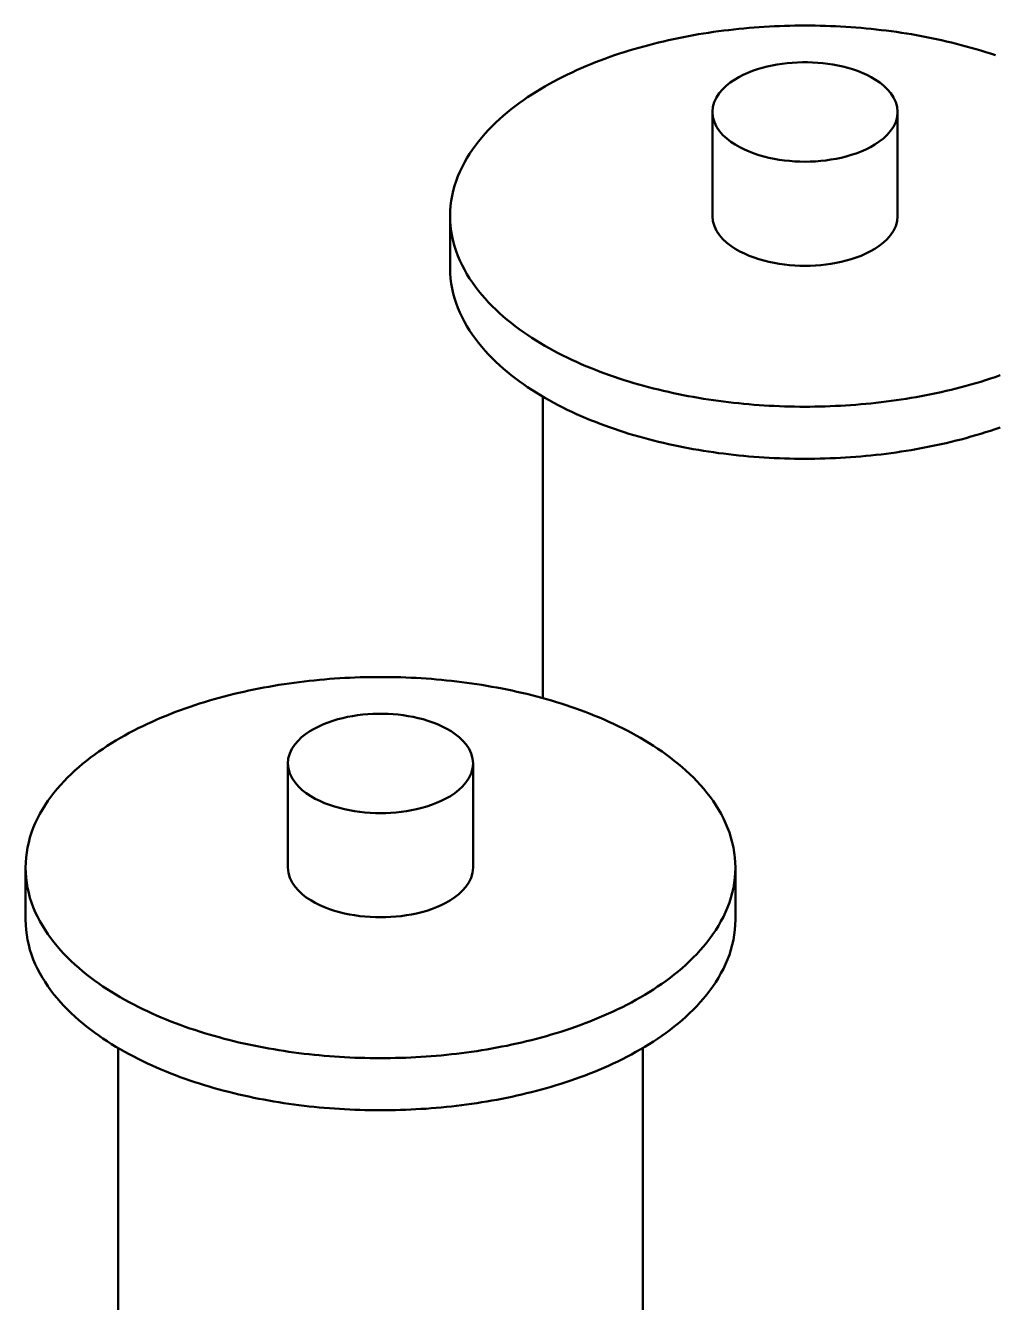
# Model space of a CAD drawing. Header units: millimetres. Extents: x 0 to 841, y 0 to 594.
# Drawn here: x 194.88 to 217.8, y 374.34 to 404.51 of the extents above; entities that cross this region are included whole.
import ezdxf

# ---------------------------------------------------------------- set-up
doc = ezdxf.new("R2010")
doc.units = ezdxf.units.MM
doc.layers.add('FINA', color=7, linetype='CONTINUOUS', lineweight=25)
doc.layers.add('VIS', color=7, linetype='CONTINUOUS', lineweight=50)

msp = doc.modelspace()

# ---------------------------------------------------------------- linework, layer by layer
at = {"layer": 'FINA'}
for points in [[(217.8, 403.807), (217.686, 403.846), (217.571, 403.883), (217.456, 403.919), (217.341, 403.953), (217.225, 403.987), (217.109, 404.019), (216.993, 404.05), (216.877, 404.08), (216.76, 404.109), (216.643, 404.137), (216.525, 404.164), (216.408, 404.19), (216.29, 404.215), (216.172, 404.238), (216.054, 404.261), (215.935, 404.282), (215.817, 404.303), (215.698, 404.323), (215.579, 404.341), (215.46, 404.359), (215.34, 404.375), (215.221, 404.391), (215.102, 404.405), (214.982, 404.419), (214.862, 404.432), (214.742, 404.443), (214.623, 404.454), (214.503, 404.464), (214.382, 404.473), (214.262, 404.481), (214.142, 404.488), (214.022, 404.494), (213.902, 404.499), (213.781, 404.503), (213.661, 404.506), (213.541, 404.509), (213.42, 404.51), (213.3, 404.511), (213.179, 404.51), (213.059, 404.509), (212.939, 404.506), (212.818, 404.503), (212.698, 404.499), (212.578, 404.494), (212.458, 404.488), (212.337, 404.481), (212.217, 404.473), (212.097, 404.464), (211.977, 404.454), (211.857, 404.443), (211.737, 404.432), (211.618, 404.419), (211.498, 404.405), (211.379, 404.391), (211.259, 404.375), (211.14, 404.359), (211.021, 404.341), (210.902, 404.323), (210.783, 404.303), (210.665, 404.282), (210.546, 404.261), (210.428, 404.238), (210.31, 404.215), (210.192, 404.19), (210.074, 404.164), (209.957, 404.137), (209.84, 404.109), (209.723, 404.08), (209.607, 404.05), (209.49, 404.019), (209.374, 403.987), (209.259, 403.953), (209.143, 403.919), (209.028, 403.883), (208.914, 403.846), (208.8, 403.807), (208.686, 403.768), (208.573, 403.727), (208.46, 403.685), (208.348, 403.642), (208.236, 403.597), (208.125, 403.551), (208.014, 403.503), (207.904, 403.455), (207.795, 403.404), (207.686, 403.353), (207.578, 403.3), (207.471, 403.245), (207.364, 403.189), (207.259, 403.131), (207.154, 403.071), (207.05, 403.01), (206.947, 402.947), (206.846, 402.883), (206.745, 402.817), (206.646, 402.748), (206.548, 402.678), (206.451, 402.607), (206.356, 402.533), (206.263, 402.457), (206.171, 402.379), (206.081, 402.299), (205.993, 402.217), (205.907, 402.133), (205.823, 402.047), (205.741, 401.958), (205.662, 401.867), (205.586, 401.774), (205.513, 401.679), (205.442, 401.581), (205.375, 401.481), (205.312, 401.379), (205.252, 401.274), (205.197, 401.167), (205.145, 401.058), (205.099, 400.948), (205.057, 400.835), (205.02, 400.72), (204.988, 400.604), (204.961, 400.487), (204.941, 400.368), (204.926, 400.249), (204.917, 400.129), (204.914, 400.008)], [(215.487, 402.469), (215.476, 402.588), (215.443, 402.704), (215.392, 402.812), (215.326, 402.912), (215.248, 403.003), (215.161, 403.086), (215.067, 403.161), (214.968, 403.229), (214.865, 403.29), (214.758, 403.345), (214.649, 403.394), (214.537, 403.438), (214.423, 403.477), (214.308, 403.511), (214.192, 403.541), (214.075, 403.567), (213.957, 403.589), (213.838, 403.607), (213.719, 403.622), (213.6, 403.632), (213.48, 403.64), (213.36, 403.643), (213.24, 403.643), (213.12, 403.64), (213, 403.632), (212.88, 403.622), (212.761, 403.607), (212.643, 403.589), (212.525, 403.567), (212.407, 403.541), (212.291, 403.511), (212.176, 403.477), (212.063, 403.438), (211.951, 403.394), (211.842, 403.345), (211.735, 403.29), (211.631, 403.229), (211.532, 403.161), (211.439, 403.086), (211.352, 403.003), (211.274, 402.912), (211.208, 402.812), (211.156, 402.704), (211.124, 402.588), (211.112, 402.469)], [(211.112, 402.469), (211.124, 402.347), (211.158, 402.229), (211.212, 402.119), (211.281, 402.017), (211.362, 401.924), (211.452, 401.841), (211.548, 401.765), (211.651, 401.697), (211.757, 401.636), (211.867, 401.581), (211.98, 401.532), (212.095, 401.489), (212.211, 401.45), (212.33, 401.416), (212.449, 401.387), (212.569, 401.362), (212.69, 401.341), (212.812, 401.324), (212.934, 401.311), (213.057, 401.302), (213.179, 401.296), (213.302, 401.294), (213.425, 401.296), (213.548, 401.302), (213.67, 401.311), (213.793, 401.325), (213.914, 401.342), (214.035, 401.363), (214.156, 401.388), (214.275, 401.418), (214.393, 401.452), (214.51, 401.49), (214.624, 401.534), (214.737, 401.583), (214.847, 401.638)], [(211.112, 402.469), (211.112, 400.008)], [(214.847, 401.638), (214.953, 401.7), (215.054, 401.767), (215.151, 401.843), (215.24, 401.926), (215.32, 402.019), (215.389, 402.12), (215.442, 402.23), (215.476, 402.347), (215.487, 402.469)], [(215.487, 402.469), (215.487, 400.008)], [(204.914, 400.008), (204.917, 399.888), (204.926, 399.768), (204.941, 399.649), (204.961, 399.53), (204.988, 399.413), (205.019, 399.296), (205.056, 399.182), (205.098, 399.069), (205.145, 398.958), (205.196, 398.85), (205.252, 398.743), (205.312, 398.638), (205.375, 398.536), (205.442, 398.436), (205.512, 398.338), (205.586, 398.243), (205.662, 398.15), (205.741, 398.059), (205.822, 397.97), (205.906, 397.884), (205.992, 397.8), (206.08, 397.718), (206.17, 397.638), (206.262, 397.56), (206.355, 397.484), (206.45, 397.411), (206.547, 397.339), (206.645, 397.269), (206.744, 397.201), (206.845, 397.134), (206.946, 397.07), (207.049, 397.007), (207.152, 396.946), (207.257, 396.887), (207.363, 396.829), (207.469, 396.772), (207.576, 396.718), (207.684, 396.665), (207.793, 396.613), (207.902, 396.563), (208.012, 396.514), (208.123, 396.466), (208.234, 396.42), (208.346, 396.376), (208.458, 396.332), (208.571, 396.29), (208.684, 396.249), (208.797, 396.21), (208.912, 396.172), (209.026, 396.134), (209.141, 396.099), (209.256, 396.064), (209.372, 396.03), (209.488, 395.998), (209.604, 395.967), (209.72, 395.937), (209.837, 395.908), (209.954, 395.88), (210.072, 395.853), (210.189, 395.827), (210.307, 395.802), (210.425, 395.779), (210.543, 395.756), (210.661, 395.735), (210.78, 395.714), (210.899, 395.694), (211.018, 395.676), (211.137, 395.658), (211.256, 395.642), (211.375, 395.626), (211.495, 395.611), (211.614, 395.598), (211.734, 395.585), (211.854, 395.573), (211.973, 395.563), (212.093, 395.553), (212.213, 395.544), (212.333, 395.536), (212.454, 395.529), (212.574, 395.523), (212.694, 395.518), (212.814, 395.513), (212.935, 395.51), (213.055, 395.508), (213.175, 395.506), (213.296, 395.506), (213.416, 395.506), (213.536, 395.508), (213.657, 395.51), (213.777, 395.513), (213.897, 395.517), (214.017, 395.522), (214.138, 395.528), (214.258, 395.535), (214.378, 395.543), (214.498, 395.552), (214.618, 395.562), (214.738, 395.573), (214.857, 395.584), (214.977, 395.597), (215.097, 395.61), (215.216, 395.625), (215.335, 395.641), (215.455, 395.657), (215.574, 395.675), (215.693, 395.693), (215.811, 395.713), (215.93, 395.733), (216.048, 395.755), (216.166, 395.777), (216.284, 395.801), (216.402, 395.825), (216.52, 395.851), (216.637, 395.878), (216.754, 395.906), (216.871, 395.935), (216.988, 395.965), (217.104, 395.996), (217.22, 396.028), (217.335, 396.061), (217.451, 396.096), (217.565, 396.132), (217.68, 396.169), (217.794, 396.207), (217.908, 396.247)], [(204.914, 400.008), (204.914, 398.778)], [(211.112, 400.008), (211.124, 399.886), (211.158, 399.768), (211.212, 399.658), (211.281, 399.556), (211.362, 399.464), (211.452, 399.38), (211.548, 399.304), (211.651, 399.236), (211.757, 399.175), (211.867, 399.121), (211.98, 399.072), (212.095, 399.028), (212.211, 398.989), (212.33, 398.956), (212.449, 398.926), (212.569, 398.901), (212.69, 398.88), (212.812, 398.863), (212.934, 398.85), (213.057, 398.841), (213.179, 398.835), (213.302, 398.834), (213.425, 398.836), (213.548, 398.841), (213.67, 398.851), (213.793, 398.864), (213.914, 398.881), (214.035, 398.902), (214.156, 398.927), (214.275, 398.957), (214.393, 398.991), (214.51, 399.03), (214.624, 399.073), (214.737, 399.123), (214.847, 399.178)], [(214.847, 399.178), (214.953, 399.239), (215.054, 399.307), (215.151, 399.382), (215.24, 399.466), (215.32, 399.558), (215.389, 399.659), (215.442, 399.769), (215.476, 399.887), (215.487, 400.008)], [(204.914, 398.778), (204.917, 398.658), (204.926, 398.538), (204.941, 398.418), (204.961, 398.3), (204.988, 398.182), (205.019, 398.066), (205.056, 397.952), (205.098, 397.839), (205.145, 397.728), (205.196, 397.619), (205.252, 397.512), (205.312, 397.408), (205.375, 397.306), (205.442, 397.206), (205.512, 397.108), (205.586, 397.012), (205.662, 396.919), (205.741, 396.829), (205.822, 396.74), (205.906, 396.654), (205.992, 396.569), (206.08, 396.487), (206.17, 396.408), (206.262, 396.33), (206.355, 396.254), (206.45, 396.18), (206.547, 396.108), (206.645, 396.038), (206.744, 395.97), (206.845, 395.904), (206.946, 395.839), (207.049, 395.777), (207.152, 395.716), (207.257, 395.656), (207.363, 395.598), (207.469, 395.542), (207.576, 395.487), (207.684, 395.434), (207.793, 395.382), (207.902, 395.332), (208.012, 395.283), (208.123, 395.236), (208.234, 395.19), (208.346, 395.145), (208.458, 395.102), (208.571, 395.06), (208.684, 395.019), (208.797, 394.979), (208.912, 394.941), (209.026, 394.904), (209.141, 394.868), (209.256, 394.834), (209.372, 394.8), (209.488, 394.768), (209.604, 394.736), (209.72, 394.706), (209.837, 394.677), (209.954, 394.649), (210.072, 394.623), (210.189, 394.597), (210.307, 394.572), (210.425, 394.548), (210.543, 394.526), (210.661, 394.504), (210.78, 394.484), (210.899, 394.464), (211.018, 394.445), (211.137, 394.428), (211.256, 394.411), (211.375, 394.396), (211.495, 394.381), (211.614, 394.367), (211.734, 394.355), (211.854, 394.343), (211.973, 394.332), (212.093, 394.322), (212.213, 394.313), (212.333, 394.306), (212.454, 394.299), (212.574, 394.292), (212.694, 394.287), (212.814, 394.283), (212.935, 394.28), (213.055, 394.277), (213.175, 394.276), (213.296, 394.276), (213.416, 394.276), (213.536, 394.277), (213.657, 394.28), (213.777, 394.283), (213.897, 394.287), (214.017, 394.292), (214.138, 394.298), (214.258, 394.305), (214.378, 394.313), (214.498, 394.322), (214.618, 394.331), (214.738, 394.342), (214.857, 394.354), (214.977, 394.366), (215.097, 394.38), (215.216, 394.395), (215.335, 394.41), (215.455, 394.427), (215.574, 394.444), (215.693, 394.463), (215.811, 394.482), (215.93, 394.503), (216.048, 394.524), (216.166, 394.547), (216.284, 394.57), (216.402, 394.595), (216.52, 394.621), (216.637, 394.647), (216.754, 394.675), (216.871, 394.704), (216.988, 394.734), (217.104, 394.765), (217.22, 394.798), (217.335, 394.831), (217.451, 394.866), (217.565, 394.902), (217.68, 394.938), (217.794, 394.977), (217.908, 395.016)], [(207.102, 395.745), (207.102, 388.621)], [(211.655, 384.617), (211.651, 384.737), (211.643, 384.857), (211.628, 384.977), (211.607, 385.095), (211.581, 385.213), (211.549, 385.329), (211.512, 385.443), (211.47, 385.556), (211.423, 385.667), (211.372, 385.776), (211.316, 385.883), (211.257, 385.987), (211.193, 386.09), (211.126, 386.19), (211.056, 386.287), (210.982, 386.383), (210.906, 386.476), (210.827, 386.567), (210.746, 386.655), (210.662, 386.742), (210.576, 386.826), (210.488, 386.908), (210.398, 386.988), (210.306, 387.066), (210.212, 387.141), (210.117, 387.215), (210.02, 387.287), (209.922, 387.357), (209.823, 387.425), (209.723, 387.491), (209.621, 387.556), (209.518, 387.619), (209.415, 387.68), (209.31, 387.739), (209.204, 387.797), (209.098, 387.853), (208.991, 387.908), (208.883, 387.961), (208.774, 388.013), (208.665, 388.063), (208.555, 388.112), (208.444, 388.159), (208.333, 388.205), (208.221, 388.25), (208.109, 388.294), (207.996, 388.336), (207.882, 388.376), (207.769, 388.416), (207.655, 388.454), (207.54, 388.491), (207.425, 388.527), (207.31, 388.562), (207.194, 388.595), (207.078, 388.628), (206.962, 388.659), (206.845, 388.689), (206.729, 388.718), (206.611, 388.746), (206.494, 388.773), (206.377, 388.798), (206.259, 388.823), (206.141, 388.847), (206.022, 388.869), (205.904, 388.891), (205.785, 388.912), (205.667, 388.931), (205.548, 388.95), (205.429, 388.967), (205.309, 388.984), (205.19, 388.999), (205.07, 389.014), (204.951, 389.028), (204.831, 389.04), (204.711, 389.052), (204.591, 389.063), (204.471, 389.073), (204.351, 389.081), (204.231, 389.089), (204.111, 389.096), (203.991, 389.102), (203.87, 389.107), (203.75, 389.112), (203.63, 389.115), (203.509, 389.117), (203.389, 389.119), (203.269, 389.119), (203.148, 389.119), (203.028, 389.117), (202.908, 389.115), (202.787, 389.112), (202.667, 389.107), (202.547, 389.102), (202.426, 389.096), (202.306, 389.089), (202.186, 389.081), (202.066, 389.073), (201.946, 389.063), (201.826, 389.052), (201.706, 389.04), (201.587, 389.028), (201.467, 389.014), (201.347, 388.999), (201.228, 388.984), (201.109, 388.967), (200.99, 388.95), (200.871, 388.931), (200.752, 388.912), (200.633, 388.891), (200.515, 388.869), (200.397, 388.847), (200.279, 388.823), (200.161, 388.798), (200.043, 388.773), (199.926, 388.746), (199.809, 388.718), (199.692, 388.689), (199.575, 388.659), (199.459, 388.628), (199.343, 388.595), (199.227, 388.562), (199.112, 388.527), (198.997, 388.491), (198.883, 388.454), (198.769, 388.416), (198.655, 388.376), (198.542, 388.336), (198.429, 388.294), (198.316, 388.25), (198.205, 388.205), (198.093, 388.159), (197.983, 388.112), (197.873, 388.063), (197.763, 388.013), (197.655, 387.961), (197.547, 387.908), (197.439, 387.853), (197.333, 387.797), (197.227, 387.739), (197.123, 387.68), (197.019, 387.619), (196.916, 387.556), (196.815, 387.491), (196.714, 387.425), (196.615, 387.357), (196.517, 387.287), (196.42, 387.215), (196.325, 387.141), (196.232, 387.066), (196.14, 386.988), (196.05, 386.908), (195.962, 386.826), (195.876, 386.742), (195.792, 386.655), (195.71, 386.567), (195.631, 386.476), (195.555, 386.383), (195.481, 386.287), (195.411, 386.19), (195.344, 386.09), (195.281, 385.987), (195.221, 385.883), (195.166, 385.776), (195.114, 385.667), (195.067, 385.556), (195.025, 385.443), (194.988, 385.329), (194.957, 385.213), (194.93, 385.095), (194.91, 384.977), (194.895, 384.857), (194.886, 384.737), (194.883, 384.617)], [(205.456, 387.078), (205.445, 387.197), (205.412, 387.312), (205.361, 387.421), (205.295, 387.521), (205.217, 387.612), (205.13, 387.695), (205.036, 387.77), (204.937, 387.837), (204.834, 387.898), (204.727, 387.953), (204.617, 388.002), (204.506, 388.046), (204.392, 388.085), (204.277, 388.12), (204.161, 388.15), (204.044, 388.176), (203.926, 388.198), (203.807, 388.216), (203.688, 388.23), (203.568, 388.241), (203.449, 388.248), (203.329, 388.252), (203.209, 388.252), (203.089, 388.248), (202.969, 388.241), (202.849, 388.23), (202.73, 388.216), (202.611, 388.198), (202.493, 388.176), (202.376, 388.15), (202.26, 388.12), (202.145, 388.085), (202.032, 388.046), (201.92, 388.002), (201.81, 387.953), (201.704, 387.898), (201.6, 387.837), (201.501, 387.77), (201.407, 387.695), (201.321, 387.612), (201.243, 387.521), (201.176, 387.421), (201.125, 387.312), (201.092, 387.197), (201.081, 387.078)], [(201.081, 387.078), (201.093, 386.955), (201.127, 386.838), (201.181, 386.727), (201.25, 386.625), (201.33, 386.533), (201.42, 386.449), (201.517, 386.374), (201.62, 386.306), (201.726, 386.245), (201.836, 386.19), (201.949, 386.141), (202.064, 386.097), (202.18, 386.059), (202.298, 386.025), (202.418, 385.996), (202.538, 385.97), (202.659, 385.95), (202.781, 385.933), (202.903, 385.92), (203.026, 385.91), (203.148, 385.905), (203.271, 385.903), (203.394, 385.905), (203.517, 385.911), (203.639, 385.92), (203.761, 385.933), (203.883, 385.95), (204.004, 385.971), (204.124, 385.997), (204.244, 386.026), (204.362, 386.06), (204.478, 386.099), (204.593, 386.143), (204.706, 386.192), (204.816, 386.247)], [(201.081, 387.078), (201.081, 384.617)], [(204.816, 386.247), (204.921, 386.308), (205.023, 386.376), (205.12, 386.451), (205.209, 386.535), (205.289, 386.627), (205.357, 386.729), (205.411, 386.839), (205.445, 386.956), (205.456, 387.078)], [(205.456, 387.078), (205.456, 384.617)], [(194.883, 384.617), (194.886, 384.496), (194.895, 384.376), (194.91, 384.257), (194.93, 384.139), (194.957, 384.021), (194.988, 383.905), (195.025, 383.791), (195.067, 383.678), (195.114, 383.567), (195.165, 383.458), (195.221, 383.351), (195.28, 383.247), (195.344, 383.144), (195.411, 383.044), (195.481, 382.947), (195.554, 382.851), (195.631, 382.758), (195.71, 382.667), (195.791, 382.579), (195.875, 382.493), (195.961, 382.408), (196.049, 382.326), (196.139, 382.247), (196.231, 382.169), (196.324, 382.093), (196.419, 382.019), (196.516, 381.947), (196.614, 381.877), (196.713, 381.809), (196.813, 381.743), (196.915, 381.678), (197.018, 381.616), (197.121, 381.555), (197.226, 381.495), (197.331, 381.437), (197.438, 381.381), (197.545, 381.326), (197.653, 381.273), (197.762, 381.221), (197.871, 381.171), (197.981, 381.122), (198.091, 381.075), (198.203, 381.029), (198.314, 380.984), (198.427, 380.941), (198.539, 380.899), (198.653, 380.858), (198.766, 380.818), (198.88, 380.78), (198.995, 380.743), (199.11, 380.707), (199.225, 380.672), (199.341, 380.639), (199.456, 380.607), (199.573, 380.575), (199.689, 380.545), (199.806, 380.516), (199.923, 380.488), (200.04, 380.461), (200.158, 380.436), (200.276, 380.411), (200.394, 380.387), (200.512, 380.365), (200.63, 380.343), (200.749, 380.323), (200.867, 380.303), (200.986, 380.284), (201.105, 380.267), (201.225, 380.25), (201.344, 380.235), (201.463, 380.22), (201.583, 380.206), (201.703, 380.194), (201.822, 380.182), (201.942, 380.171), (202.062, 380.161), (202.182, 380.152), (202.302, 380.144), (202.422, 380.137), (202.543, 380.131), (202.663, 380.126), (202.783, 380.122), (202.903, 380.119), (203.024, 380.116), (203.144, 380.115), (203.264, 380.114), (203.385, 380.115), (203.505, 380.116), (203.625, 380.119), (203.746, 380.122), (203.866, 380.126), (203.986, 380.131), (204.106, 380.137), (204.226, 380.144), (204.347, 380.152), (204.467, 380.161), (204.586, 380.17), (204.706, 380.181), (204.826, 380.193), (204.946, 380.205), (205.065, 380.219), (205.185, 380.234), (205.304, 380.249), (205.423, 380.266), (205.542, 380.283), (205.661, 380.302), (205.78, 380.321), (205.899, 380.342), (206.017, 380.363), (206.135, 380.386), (206.253, 380.409), (206.371, 380.434), (206.489, 380.46), (206.606, 380.486), (206.723, 380.514), (206.84, 380.543), (206.956, 380.573), (207.073, 380.604), (207.189, 380.637), (207.304, 380.67), (207.419, 380.705), (207.534, 380.74), (207.649, 380.777), (207.763, 380.816), (207.877, 380.855), (207.99, 380.896), (208.103, 380.938), (208.215, 380.981), (208.327, 381.026), (208.438, 381.072), (208.549, 381.119), (208.659, 381.168), (208.768, 381.218), (208.877, 381.269), (208.985, 381.322), (209.092, 381.377), (209.198, 381.433)], [(194.883, 384.617), (194.883, 383.386)], [(201.081, 384.617), (201.093, 384.495), (201.127, 384.377), (201.181, 384.266), (201.25, 384.165), (201.33, 384.072), (201.42, 383.989), (201.517, 383.913), (201.62, 383.845), (201.726, 383.784), (201.836, 383.729), (201.949, 383.68), (202.064, 383.636), (202.18, 383.598), (202.298, 383.564), (202.418, 383.535), (202.538, 383.51), (202.659, 383.489), (202.781, 383.472), (202.903, 383.459), (203.026, 383.45), (203.148, 383.444), (203.271, 383.442), (203.394, 383.444), (203.517, 383.45), (203.639, 383.459), (203.761, 383.472), (203.883, 383.49), (204.004, 383.511), (204.124, 383.536), (204.244, 383.565), (204.362, 383.599), (204.478, 383.638), (204.593, 383.682), (204.706, 383.731), (204.816, 383.786)], [(204.816, 383.786), (204.921, 383.847), (205.023, 383.915), (205.12, 383.991), (205.209, 384.074), (205.289, 384.166), (205.357, 384.268), (205.411, 384.378), (205.445, 384.495), (205.456, 384.617)], [(209.198, 381.433), (209.304, 381.491), (209.409, 381.55), (209.513, 381.612), (209.616, 381.674), (209.718, 381.739), (209.818, 381.805), (209.918, 381.873), (210.016, 381.943), (210.113, 382.015), (210.208, 382.089), (210.302, 382.165), (210.394, 382.243), (210.484, 382.323), (210.573, 382.405), (210.659, 382.489), (210.743, 382.575), (210.825, 382.664), (210.904, 382.755), (210.981, 382.848), (211.054, 382.944), (211.125, 383.042), (211.192, 383.142), (211.255, 383.244), (211.315, 383.349), (211.371, 383.456), (211.422, 383.565), (211.469, 383.676), (211.512, 383.789), (211.549, 383.904), (211.58, 384.02), (211.607, 384.138), (211.628, 384.256), (211.643, 384.376), (211.651, 384.496), (211.655, 384.617)], [(211.655, 384.617), (211.655, 383.386)], [(194.883, 383.386), (194.886, 383.266), (194.895, 383.146), (194.91, 383.027), (194.93, 382.908), (194.957, 382.791), (194.988, 382.675), (195.025, 382.56), (195.067, 382.447), (195.114, 382.337), (195.165, 382.228), (195.221, 382.121), (195.28, 382.016), (195.344, 381.914), (195.411, 381.814), (195.481, 381.716), (195.554, 381.621), (195.631, 381.528), (195.71, 381.437), (195.791, 381.349), (195.875, 381.262), (195.961, 381.178), (196.049, 381.096), (196.139, 381.016), (196.231, 380.938), (196.324, 380.863), (196.419, 380.789), (196.516, 380.717), (196.614, 380.647), (196.713, 380.579), (196.813, 380.513), (196.915, 380.448), (197.018, 380.385), (197.121, 380.324), (197.226, 380.265), (197.331, 380.207), (197.438, 380.151), (197.545, 380.096), (197.653, 380.043), (197.762, 379.991), (197.871, 379.941), (197.981, 379.892), (198.091, 379.845), (198.203, 379.798), (198.314, 379.754), (198.427, 379.71), (198.539, 379.668), (198.653, 379.628), (198.766, 379.588), (198.88, 379.55), (198.995, 379.513), (199.11, 379.477), (199.225, 379.442), (199.341, 379.409), (199.456, 379.376), (199.573, 379.345), (199.689, 379.315), (199.806, 379.286), (199.923, 379.258), (200.04, 379.231), (200.158, 379.205), (200.276, 379.181), (200.394, 379.157), (200.512, 379.134), (200.63, 379.113), (200.749, 379.092), (200.867, 379.073), (200.986, 379.054), (201.105, 379.036), (201.225, 379.02), (201.344, 379.004), (201.463, 378.99), (201.583, 378.976), (201.703, 378.963), (201.822, 378.952), (201.942, 378.941), (202.062, 378.931), (202.182, 378.922), (202.302, 378.914), (202.422, 378.907), (202.543, 378.901), (202.663, 378.896), (202.783, 378.892), (202.903, 378.888), (203.024, 378.886), (203.144, 378.885), (203.264, 378.884), (203.385, 378.884), (203.505, 378.886), (203.625, 378.888), (203.746, 378.891), (203.866, 378.895), (203.986, 378.901), (204.106, 378.907), (204.226, 378.914), (204.347, 378.921), (204.467, 378.93), (204.586, 378.94), (204.706, 378.951), (204.826, 378.962), (204.946, 378.975), (205.065, 378.989), (205.185, 379.003), (205.304, 379.019), (205.423, 379.035), (205.542, 379.053), (205.661, 379.071), (205.78, 379.091), (205.899, 379.111), (206.017, 379.133), (206.135, 379.155), (206.253, 379.179), (206.371, 379.204), (206.489, 379.229), (206.606, 379.256), (206.723, 379.284), (206.84, 379.313), (206.956, 379.343), (207.073, 379.374), (207.189, 379.406), (207.304, 379.44), (207.419, 379.474), (207.534, 379.51), (207.649, 379.547), (207.763, 379.585), (207.877, 379.625), (207.99, 379.665), (208.103, 379.707), (208.215, 379.751), (208.327, 379.795), (208.438, 379.841), (208.549, 379.888), (208.659, 379.937), (208.768, 379.987), (208.877, 380.039), (208.985, 380.092), (209.092, 380.147), (209.198, 380.203)], [(209.198, 380.203), (209.304, 380.261), (209.409, 380.32), (209.513, 380.381), (209.616, 380.444), (209.718, 380.509), (209.818, 380.575), (209.918, 380.643), (210.016, 380.713), (210.113, 380.785), (210.208, 380.859), (210.302, 380.935), (210.394, 381.012), (210.484, 381.092), (210.573, 381.174), (210.659, 381.259), (210.743, 381.345), (210.825, 381.434), (210.904, 381.525), (210.981, 381.618), (211.054, 381.713), (211.125, 381.811), (211.192, 381.911), (211.255, 382.014), (211.315, 382.119), (211.371, 382.225), (211.422, 382.334), (211.469, 382.446), (211.512, 382.559), (211.549, 382.673), (211.58, 382.79), (211.607, 382.907), (211.628, 383.026), (211.643, 383.146), (211.651, 383.266), (211.655, 383.386)], [(197.07, 380.354), (197.07, 372.657)], [(209.467, 380.354), (209.467, 357.794)]]:
    msp.add_lwpolyline(points, dxfattribs=at)
at = {"layer": 'VIS'}
for points in [[(217.8, 403.807), (217.686, 403.846), (217.571, 403.883), (217.456, 403.919), (217.341, 403.953), (217.225, 403.987), (217.109, 404.019), (216.993, 404.05), (216.877, 404.08), (216.76, 404.109), (216.643, 404.137), (216.525, 404.164), (216.408, 404.19), (216.29, 404.215), (216.172, 404.238), (216.054, 404.261), (215.935, 404.282), (215.817, 404.303), (215.698, 404.323), (215.579, 404.341), (215.46, 404.359), (215.34, 404.375), (215.221, 404.391), (215.102, 404.405), (214.982, 404.419), (214.862, 404.432), (214.742, 404.443), (214.623, 404.454), (214.503, 404.464), (214.382, 404.473), (214.262, 404.481), (214.142, 404.488), (214.022, 404.494), (213.902, 404.499), (213.781, 404.503), (213.661, 404.506), (213.541, 404.509), (213.42, 404.51), (213.3, 404.511), (213.179, 404.51), (213.059, 404.509), (212.939, 404.506), (212.818, 404.503), (212.698, 404.499), (212.578, 404.494), (212.458, 404.488), (212.337, 404.481), (212.217, 404.473), (212.097, 404.464), (211.977, 404.454), (211.857, 404.443), (211.737, 404.432), (211.618, 404.419), (211.498, 404.405), (211.379, 404.391), (211.259, 404.375), (211.14, 404.359), (211.021, 404.341), (210.902, 404.323), (210.783, 404.303), (210.665, 404.282), (210.546, 404.261), (210.428, 404.238), (210.31, 404.215), (210.192, 404.19), (210.074, 404.164), (209.957, 404.137), (209.84, 404.109), (209.723, 404.08), (209.607, 404.05), (209.49, 404.019), (209.374, 403.987), (209.259, 403.953), (209.143, 403.919), (209.028, 403.883), (208.914, 403.846), (208.8, 403.807), (208.686, 403.768), (208.573, 403.727), (208.46, 403.685), (208.348, 403.642), (208.236, 403.597), (208.125, 403.551), (208.014, 403.503), (207.904, 403.455), (207.795, 403.404), (207.686, 403.353), (207.578, 403.3), (207.471, 403.245), (207.364, 403.189), (207.259, 403.131), (207.154, 403.071), (207.05, 403.01), (206.947, 402.947), (206.846, 402.883), (206.745, 402.817), (206.646, 402.748), (206.548, 402.678), (206.451, 402.607), (206.356, 402.533), (206.263, 402.457), (206.171, 402.379), (206.081, 402.299), (205.993, 402.217), (205.907, 402.133), (205.823, 402.047), (205.741, 401.958), (205.662, 401.867), (205.586, 401.774), (205.513, 401.679), (205.442, 401.581), (205.375, 401.481), (205.312, 401.379), (205.252, 401.274), (205.197, 401.167), (205.145, 401.058), (205.099, 400.948), (205.057, 400.835), (205.02, 400.72), (204.988, 400.604), (204.961, 400.487), (204.941, 400.368), (204.926, 400.249), (204.917, 400.129), (204.914, 400.008)], [(215.487, 402.469), (215.476, 402.588), (215.443, 402.704), (215.392, 402.812), (215.326, 402.912), (215.248, 403.003), (215.161, 403.086), (215.067, 403.161), (214.968, 403.229), (214.865, 403.29), (214.758, 403.345), (214.649, 403.394), (214.537, 403.438), (214.423, 403.477), (214.308, 403.511), (214.192, 403.541), (214.075, 403.567), (213.957, 403.589), (213.838, 403.607), (213.719, 403.622), (213.6, 403.632), (213.48, 403.64), (213.36, 403.643), (213.24, 403.643), (213.12, 403.64), (213, 403.632), (212.88, 403.622), (212.761, 403.607), (212.643, 403.589), (212.525, 403.567), (212.407, 403.541), (212.291, 403.511), (212.176, 403.477), (212.063, 403.438), (211.951, 403.394), (211.842, 403.345), (211.735, 403.29), (211.631, 403.229), (211.532, 403.161), (211.439, 403.086), (211.352, 403.003), (211.274, 402.912), (211.208, 402.812), (211.156, 402.704), (211.124, 402.588), (211.112, 402.469)], [(211.112, 402.469), (211.124, 402.347), (211.158, 402.229), (211.212, 402.119), (211.281, 402.017), (211.362, 401.924), (211.452, 401.841), (211.548, 401.765), (211.651, 401.697), (211.757, 401.636), (211.867, 401.581), (211.98, 401.532), (212.095, 401.489), (212.211, 401.45), (212.33, 401.416), (212.449, 401.387), (212.569, 401.362), (212.69, 401.341), (212.812, 401.324), (212.934, 401.311), (213.057, 401.302), (213.179, 401.296), (213.302, 401.294), (213.425, 401.296), (213.548, 401.302), (213.67, 401.311), (213.793, 401.325), (213.914, 401.342), (214.035, 401.363), (214.156, 401.388), (214.275, 401.418), (214.393, 401.452), (214.51, 401.49), (214.624, 401.534), (214.737, 401.583), (214.847, 401.638)], [(211.112, 402.469), (211.112, 400.008)], [(214.847, 401.638), (214.953, 401.7), (215.054, 401.767), (215.151, 401.843), (215.24, 401.926), (215.32, 402.019), (215.389, 402.12), (215.442, 402.23), (215.476, 402.347), (215.487, 402.469)], [(215.487, 402.469), (215.487, 400.008)], [(204.914, 400.008), (204.917, 399.888), (204.926, 399.768), (204.941, 399.649), (204.961, 399.53), (204.988, 399.413), (205.019, 399.296), (205.056, 399.182), (205.098, 399.069), (205.145, 398.958), (205.196, 398.85), (205.252, 398.743), (205.312, 398.638), (205.375, 398.536), (205.442, 398.436), (205.512, 398.338), (205.586, 398.243), (205.662, 398.15), (205.741, 398.059), (205.822, 397.97), (205.906, 397.884), (205.992, 397.8), (206.08, 397.718), (206.17, 397.638), (206.262, 397.56), (206.355, 397.484), (206.45, 397.411), (206.547, 397.339), (206.645, 397.269), (206.744, 397.201), (206.845, 397.134), (206.946, 397.07), (207.049, 397.007), (207.152, 396.946), (207.257, 396.887), (207.363, 396.829), (207.469, 396.772), (207.576, 396.718), (207.684, 396.665), (207.793, 396.613), (207.902, 396.563), (208.012, 396.514), (208.123, 396.466), (208.234, 396.42), (208.346, 396.376), (208.458, 396.332), (208.571, 396.29), (208.684, 396.249), (208.797, 396.21), (208.912, 396.172), (209.026, 396.134), (209.141, 396.099), (209.256, 396.064), (209.372, 396.03), (209.488, 395.998), (209.604, 395.967), (209.72, 395.937), (209.837, 395.908), (209.954, 395.88), (210.072, 395.853), (210.189, 395.827), (210.307, 395.802), (210.425, 395.779), (210.543, 395.756), (210.661, 395.735), (210.78, 395.714), (210.899, 395.694), (211.018, 395.676), (211.137, 395.658), (211.256, 395.642), (211.375, 395.626), (211.495, 395.611), (211.614, 395.598), (211.734, 395.585), (211.854, 395.573), (211.973, 395.563), (212.093, 395.553), (212.213, 395.544), (212.333, 395.536), (212.454, 395.529), (212.574, 395.523), (212.694, 395.518), (212.814, 395.513), (212.935, 395.51), (213.055, 395.508), (213.175, 395.506), (213.296, 395.506), (213.416, 395.506), (213.536, 395.508), (213.657, 395.51), (213.777, 395.513), (213.897, 395.517), (214.017, 395.522), (214.138, 395.528), (214.258, 395.535), (214.378, 395.543), (214.498, 395.552), (214.618, 395.562), (214.738, 395.573), (214.857, 395.584), (214.977, 395.597), (215.097, 395.61), (215.216, 395.625), (215.335, 395.641), (215.455, 395.657), (215.574, 395.675), (215.693, 395.693), (215.811, 395.713), (215.93, 395.733), (216.048, 395.755), (216.166, 395.777), (216.284, 395.801), (216.402, 395.825), (216.52, 395.851), (216.637, 395.878), (216.754, 395.906), (216.871, 395.935), (216.988, 395.965), (217.104, 395.996), (217.22, 396.028), (217.335, 396.061), (217.451, 396.096), (217.565, 396.132), (217.68, 396.169), (217.794, 396.207), (217.908, 396.247)], [(204.914, 400.008), (204.914, 398.778)], [(211.112, 400.008), (211.124, 399.886), (211.158, 399.768), (211.212, 399.658), (211.281, 399.556), (211.362, 399.464), (211.452, 399.38), (211.548, 399.304), (211.651, 399.236), (211.757, 399.175), (211.867, 399.121), (211.98, 399.072), (212.095, 399.028), (212.211, 398.989), (212.33, 398.956), (212.449, 398.926), (212.569, 398.901), (212.69, 398.88), (212.812, 398.863), (212.934, 398.85), (213.057, 398.841), (213.179, 398.835), (213.302, 398.834), (213.425, 398.836), (213.548, 398.841), (213.67, 398.851), (213.793, 398.864), (213.914, 398.881), (214.035, 398.902), (214.156, 398.927), (214.275, 398.957), (214.393, 398.991), (214.51, 399.03), (214.624, 399.073), (214.737, 399.123), (214.847, 399.178)], [(214.847, 399.178), (214.953, 399.239), (215.054, 399.307), (215.151, 399.382), (215.24, 399.466), (215.32, 399.558), (215.389, 399.659), (215.442, 399.769), (215.476, 399.887), (215.487, 400.008)], [(204.914, 398.778), (204.917, 398.658), (204.926, 398.538), (204.941, 398.418), (204.961, 398.3), (204.988, 398.182), (205.019, 398.066), (205.056, 397.952), (205.098, 397.839), (205.145, 397.728), (205.196, 397.619), (205.252, 397.512), (205.312, 397.408), (205.375, 397.306), (205.442, 397.206), (205.512, 397.108), (205.586, 397.012), (205.662, 396.919), (205.741, 396.829), (205.822, 396.74), (205.906, 396.654), (205.992, 396.569), (206.08, 396.487), (206.17, 396.408), (206.262, 396.33), (206.355, 396.254), (206.45, 396.18), (206.547, 396.108), (206.645, 396.038), (206.744, 395.97), (206.845, 395.904), (206.946, 395.839), (207.049, 395.777), (207.152, 395.716), (207.257, 395.656), (207.363, 395.598), (207.469, 395.542), (207.576, 395.487), (207.684, 395.434), (207.793, 395.382), (207.902, 395.332), (208.012, 395.283), (208.123, 395.236), (208.234, 395.19), (208.346, 395.145), (208.458, 395.102), (208.571, 395.06), (208.684, 395.019), (208.797, 394.979), (208.912, 394.941), (209.026, 394.904), (209.141, 394.868), (209.256, 394.834), (209.372, 394.8), (209.488, 394.768), (209.604, 394.736), (209.72, 394.706), (209.837, 394.677), (209.954, 394.649), (210.072, 394.623), (210.189, 394.597), (210.307, 394.572), (210.425, 394.548), (210.543, 394.526), (210.661, 394.504), (210.78, 394.484), (210.899, 394.464), (211.018, 394.445), (211.137, 394.428), (211.256, 394.411), (211.375, 394.396), (211.495, 394.381), (211.614, 394.367), (211.734, 394.355), (211.854, 394.343), (211.973, 394.332), (212.093, 394.322), (212.213, 394.313), (212.333, 394.306), (212.454, 394.299), (212.574, 394.292), (212.694, 394.287), (212.814, 394.283), (212.935, 394.28), (213.055, 394.277), (213.175, 394.276), (213.296, 394.276), (213.416, 394.276), (213.536, 394.277), (213.657, 394.28), (213.777, 394.283), (213.897, 394.287), (214.017, 394.292), (214.138, 394.298), (214.258, 394.305), (214.378, 394.313), (214.498, 394.322), (214.618, 394.331), (214.738, 394.342), (214.857, 394.354), (214.977, 394.366), (215.097, 394.38), (215.216, 394.395), (215.335, 394.41), (215.455, 394.427), (215.574, 394.444), (215.693, 394.463), (215.811, 394.482), (215.93, 394.503), (216.048, 394.524), (216.166, 394.547), (216.284, 394.57), (216.402, 394.595), (216.52, 394.621), (216.637, 394.647), (216.754, 394.675), (216.871, 394.704), (216.988, 394.734), (217.104, 394.765), (217.22, 394.798), (217.335, 394.831), (217.451, 394.866), (217.565, 394.902), (217.68, 394.938), (217.794, 394.977), (217.908, 395.016)], [(207.102, 395.745), (207.102, 388.621)], [(211.655, 384.617), (211.651, 384.737), (211.643, 384.857), (211.628, 384.977), (211.607, 385.095), (211.581, 385.213), (211.549, 385.329), (211.512, 385.443), (211.47, 385.556), (211.423, 385.667), (211.372, 385.776), (211.316, 385.883), (211.257, 385.987), (211.193, 386.09), (211.126, 386.19), (211.056, 386.287), (210.982, 386.383), (210.906, 386.476), (210.827, 386.567), (210.746, 386.655), (210.662, 386.742), (210.576, 386.826), (210.488, 386.908), (210.398, 386.988), (210.306, 387.066), (210.212, 387.141), (210.117, 387.215), (210.02, 387.287), (209.922, 387.357), (209.823, 387.425), (209.723, 387.491), (209.621, 387.556), (209.518, 387.619), (209.415, 387.68), (209.31, 387.739), (209.204, 387.797), (209.098, 387.853), (208.991, 387.908), (208.883, 387.961), (208.774, 388.013), (208.665, 388.063), (208.555, 388.112), (208.444, 388.159), (208.333, 388.205), (208.221, 388.25), (208.109, 388.294), (207.996, 388.336), (207.882, 388.376), (207.769, 388.416), (207.655, 388.454), (207.54, 388.491), (207.425, 388.527), (207.31, 388.562), (207.194, 388.595), (207.078, 388.628), (206.962, 388.659), (206.845, 388.689), (206.729, 388.718), (206.611, 388.746), (206.494, 388.773), (206.377, 388.798), (206.259, 388.823), (206.141, 388.847), (206.022, 388.869), (205.904, 388.891), (205.785, 388.912), (205.667, 388.931), (205.548, 388.95), (205.429, 388.967), (205.309, 388.984), (205.19, 388.999), (205.07, 389.014), (204.951, 389.028), (204.831, 389.04), (204.711, 389.052), (204.591, 389.063), (204.471, 389.073), (204.351, 389.081), (204.231, 389.089), (204.111, 389.096), (203.991, 389.102), (203.87, 389.107), (203.75, 389.112), (203.63, 389.115), (203.509, 389.117), (203.389, 389.119), (203.269, 389.119), (203.148, 389.119), (203.028, 389.117), (202.908, 389.115), (202.787, 389.112), (202.667, 389.107), (202.547, 389.102), (202.426, 389.096), (202.306, 389.089), (202.186, 389.081), (202.066, 389.073), (201.946, 389.063), (201.826, 389.052), (201.706, 389.04), (201.587, 389.028), (201.467, 389.014), (201.347, 388.999), (201.228, 388.984), (201.109, 388.967), (200.99, 388.95), (200.871, 388.931), (200.752, 388.912), (200.633, 388.891), (200.515, 388.869), (200.397, 388.847), (200.279, 388.823), (200.161, 388.798), (200.043, 388.773), (199.926, 388.746), (199.809, 388.718), (199.692, 388.689), (199.575, 388.659), (199.459, 388.628), (199.343, 388.595), (199.227, 388.562), (199.112, 388.527), (198.997, 388.491), (198.883, 388.454), (198.769, 388.416), (198.655, 388.376), (198.542, 388.336), (198.429, 388.294), (198.316, 388.25), (198.205, 388.205), (198.093, 388.159), (197.983, 388.112), (197.873, 388.063), (197.763, 388.013), (197.655, 387.961), (197.547, 387.908), (197.439, 387.853), (197.333, 387.797), (197.227, 387.739), (197.123, 387.68), (197.019, 387.619), (196.916, 387.556), (196.815, 387.491), (196.714, 387.425), (196.615, 387.357), (196.517, 387.287), (196.42, 387.215), (196.325, 387.141), (196.232, 387.066), (196.14, 386.988), (196.05, 386.908), (195.962, 386.826), (195.876, 386.742), (195.792, 386.655), (195.71, 386.567), (195.631, 386.476), (195.555, 386.383), (195.481, 386.287), (195.411, 386.19), (195.344, 386.09), (195.281, 385.987), (195.221, 385.883), (195.166, 385.776), (195.114, 385.667), (195.067, 385.556), (195.025, 385.443), (194.988, 385.329), (194.957, 385.213), (194.93, 385.095), (194.91, 384.977), (194.895, 384.857), (194.886, 384.737), (194.883, 384.617)], [(205.456, 387.078), (205.445, 387.197), (205.412, 387.312), (205.361, 387.421), (205.295, 387.521), (205.217, 387.612), (205.13, 387.695), (205.036, 387.77), (204.937, 387.837), (204.834, 387.898), (204.727, 387.953), (204.617, 388.002), (204.506, 388.046), (204.392, 388.085), (204.277, 388.12), (204.161, 388.15), (204.044, 388.176), (203.926, 388.198), (203.807, 388.216), (203.688, 388.23), (203.568, 388.241), (203.449, 388.248), (203.329, 388.252), (203.209, 388.252), (203.089, 388.248), (202.969, 388.241), (202.849, 388.23), (202.73, 388.216), (202.611, 388.198), (202.493, 388.176), (202.376, 388.15), (202.26, 388.12), (202.145, 388.085), (202.032, 388.046), (201.92, 388.002), (201.81, 387.953), (201.704, 387.898), (201.6, 387.837), (201.501, 387.77), (201.407, 387.695), (201.321, 387.612), (201.243, 387.521), (201.176, 387.421), (201.125, 387.312), (201.092, 387.197), (201.081, 387.078)], [(201.081, 387.078), (201.093, 386.955), (201.127, 386.838), (201.181, 386.727), (201.25, 386.625), (201.33, 386.533), (201.42, 386.449), (201.517, 386.374), (201.62, 386.306), (201.726, 386.245), (201.836, 386.19), (201.949, 386.141), (202.064, 386.097), (202.18, 386.059), (202.298, 386.025), (202.418, 385.996), (202.538, 385.97), (202.659, 385.95), (202.781, 385.933), (202.903, 385.92), (203.026, 385.91), (203.148, 385.905), (203.271, 385.903), (203.394, 385.905), (203.517, 385.911), (203.639, 385.92), (203.761, 385.933), (203.883, 385.95), (204.004, 385.971), (204.124, 385.997), (204.244, 386.026), (204.362, 386.06), (204.478, 386.099), (204.593, 386.143), (204.706, 386.192), (204.816, 386.247)], [(201.081, 387.078), (201.081, 384.617)], [(204.816, 386.247), (204.921, 386.308), (205.023, 386.376), (205.12, 386.451), (205.209, 386.535), (205.289, 386.627), (205.357, 386.729), (205.411, 386.839), (205.445, 386.956), (205.456, 387.078)], [(205.456, 387.078), (205.456, 384.617)], [(194.883, 384.617), (194.886, 384.496), (194.895, 384.376), (194.91, 384.257), (194.93, 384.139), (194.957, 384.021), (194.988, 383.905), (195.025, 383.791), (195.067, 383.678), (195.114, 383.567), (195.165, 383.458), (195.221, 383.351), (195.28, 383.247), (195.344, 383.144), (195.411, 383.044), (195.481, 382.947), (195.554, 382.851), (195.631, 382.758), (195.71, 382.667), (195.791, 382.579), (195.875, 382.493), (195.961, 382.408), (196.049, 382.326), (196.139, 382.247), (196.231, 382.169), (196.324, 382.093), (196.419, 382.019), (196.516, 381.947), (196.614, 381.877), (196.713, 381.809), (196.813, 381.743), (196.915, 381.678), (197.018, 381.616), (197.121, 381.555), (197.226, 381.495), (197.331, 381.437), (197.438, 381.381), (197.545, 381.326), (197.653, 381.273), (197.762, 381.221), (197.871, 381.171), (197.981, 381.122), (198.091, 381.075), (198.203, 381.029), (198.314, 380.984), (198.427, 380.941), (198.539, 380.899), (198.653, 380.858), (198.766, 380.818), (198.88, 380.78), (198.995, 380.743), (199.11, 380.707), (199.225, 380.672), (199.341, 380.639), (199.456, 380.607), (199.573, 380.575), (199.689, 380.545), (199.806, 380.516), (199.923, 380.488), (200.04, 380.461), (200.158, 380.436), (200.276, 380.411), (200.394, 380.387), (200.512, 380.365), (200.63, 380.343), (200.749, 380.323), (200.867, 380.303), (200.986, 380.284), (201.105, 380.267), (201.225, 380.25), (201.344, 380.235), (201.463, 380.22), (201.583, 380.206), (201.703, 380.194), (201.822, 380.182), (201.942, 380.171), (202.062, 380.161), (202.182, 380.152), (202.302, 380.144), (202.422, 380.137), (202.543, 380.131), (202.663, 380.126), (202.783, 380.122), (202.903, 380.119), (203.024, 380.116), (203.144, 380.115), (203.264, 380.114), (203.385, 380.115), (203.505, 380.116), (203.625, 380.119), (203.746, 380.122), (203.866, 380.126), (203.986, 380.131), (204.106, 380.137), (204.226, 380.144), (204.347, 380.152), (204.467, 380.161), (204.586, 380.17), (204.706, 380.181), (204.826, 380.193), (204.946, 380.205), (205.065, 380.219), (205.185, 380.234), (205.304, 380.249), (205.423, 380.266), (205.542, 380.283), (205.661, 380.302), (205.78, 380.321), (205.899, 380.342), (206.017, 380.363), (206.135, 380.386), (206.253, 380.409), (206.371, 380.434), (206.489, 380.46), (206.606, 380.486), (206.723, 380.514), (206.84, 380.543), (206.956, 380.573), (207.073, 380.604), (207.189, 380.637), (207.304, 380.67), (207.419, 380.705), (207.534, 380.74), (207.649, 380.777), (207.763, 380.816), (207.877, 380.855), (207.99, 380.896), (208.103, 380.938), (208.215, 380.981), (208.327, 381.026), (208.438, 381.072), (208.549, 381.119), (208.659, 381.168), (208.768, 381.218), (208.877, 381.269), (208.985, 381.322), (209.092, 381.377), (209.198, 381.433)], [(194.883, 384.617), (194.883, 383.386)], [(201.081, 384.617), (201.093, 384.495), (201.127, 384.377), (201.181, 384.266), (201.25, 384.165), (201.33, 384.072), (201.42, 383.989), (201.517, 383.913), (201.62, 383.845), (201.726, 383.784), (201.836, 383.729), (201.949, 383.68), (202.064, 383.636), (202.18, 383.598), (202.298, 383.564), (202.418, 383.535), (202.538, 383.51), (202.659, 383.489), (202.781, 383.472), (202.903, 383.459), (203.026, 383.45), (203.148, 383.444), (203.271, 383.442), (203.394, 383.444), (203.517, 383.45), (203.639, 383.459), (203.761, 383.472), (203.883, 383.49), (204.004, 383.511), (204.124, 383.536), (204.244, 383.565), (204.362, 383.599), (204.478, 383.638), (204.593, 383.682), (204.706, 383.731), (204.816, 383.786)], [(204.816, 383.786), (204.921, 383.847), (205.023, 383.915), (205.12, 383.991), (205.209, 384.074), (205.289, 384.166), (205.357, 384.268), (205.411, 384.378), (205.445, 384.495), (205.456, 384.617)], [(209.198, 381.433), (209.304, 381.491), (209.409, 381.55), (209.513, 381.612), (209.616, 381.674), (209.718, 381.739), (209.818, 381.805), (209.918, 381.873), (210.016, 381.943), (210.113, 382.015), (210.208, 382.089), (210.302, 382.165), (210.394, 382.243), (210.484, 382.323), (210.573, 382.405), (210.659, 382.489), (210.743, 382.575), (210.825, 382.664), (210.904, 382.755), (210.981, 382.848), (211.054, 382.944), (211.125, 383.042), (211.192, 383.142), (211.255, 383.244), (211.315, 383.349), (211.371, 383.456), (211.422, 383.565), (211.469, 383.676), (211.512, 383.789), (211.549, 383.904), (211.58, 384.02), (211.607, 384.138), (211.628, 384.256), (211.643, 384.376), (211.651, 384.496), (211.655, 384.617)], [(211.655, 384.617), (211.655, 383.386)], [(194.883, 383.386), (194.886, 383.266), (194.895, 383.146), (194.91, 383.027), (194.93, 382.908), (194.957, 382.791), (194.988, 382.675), (195.025, 382.56), (195.067, 382.447), (195.114, 382.337), (195.165, 382.228), (195.221, 382.121), (195.28, 382.016), (195.344, 381.914), (195.411, 381.814), (195.481, 381.716), (195.554, 381.621), (195.631, 381.528), (195.71, 381.437), (195.791, 381.349), (195.875, 381.262), (195.961, 381.178), (196.049, 381.096), (196.139, 381.016), (196.231, 380.938), (196.324, 380.863), (196.419, 380.789), (196.516, 380.717), (196.614, 380.647), (196.713, 380.579), (196.813, 380.513), (196.915, 380.448), (197.018, 380.385), (197.121, 380.324), (197.226, 380.265), (197.331, 380.207), (197.438, 380.151), (197.545, 380.096), (197.653, 380.043), (197.762, 379.991), (197.871, 379.941), (197.981, 379.892), (198.091, 379.845), (198.203, 379.798), (198.314, 379.754), (198.427, 379.71), (198.539, 379.668), (198.653, 379.628), (198.766, 379.588), (198.88, 379.55), (198.995, 379.513), (199.11, 379.477), (199.225, 379.442), (199.341, 379.409), (199.456, 379.376), (199.573, 379.345), (199.689, 379.315), (199.806, 379.286), (199.923, 379.258), (200.04, 379.231), (200.158, 379.205), (200.276, 379.181), (200.394, 379.157), (200.512, 379.134), (200.63, 379.113), (200.749, 379.092), (200.867, 379.073), (200.986, 379.054), (201.105, 379.036), (201.225, 379.02), (201.344, 379.004), (201.463, 378.99), (201.583, 378.976), (201.703, 378.963), (201.822, 378.952), (201.942, 378.941), (202.062, 378.931), (202.182, 378.922), (202.302, 378.914), (202.422, 378.907), (202.543, 378.901), (202.663, 378.896), (202.783, 378.892), (202.903, 378.888), (203.024, 378.886), (203.144, 378.885), (203.264, 378.884), (203.385, 378.884), (203.505, 378.886), (203.625, 378.888), (203.746, 378.891), (203.866, 378.895), (203.986, 378.901), (204.106, 378.907), (204.226, 378.914), (204.347, 378.921), (204.467, 378.93), (204.586, 378.94), (204.706, 378.951), (204.826, 378.962), (204.946, 378.975), (205.065, 378.989), (205.185, 379.003), (205.304, 379.019), (205.423, 379.035), (205.542, 379.053), (205.661, 379.071), (205.78, 379.091), (205.899, 379.111), (206.017, 379.133), (206.135, 379.155), (206.253, 379.179), (206.371, 379.204), (206.489, 379.229), (206.606, 379.256), (206.723, 379.284), (206.84, 379.313), (206.956, 379.343), (207.073, 379.374), (207.189, 379.406), (207.304, 379.44), (207.419, 379.474), (207.534, 379.51), (207.649, 379.547), (207.763, 379.585), (207.877, 379.625), (207.99, 379.665), (208.103, 379.707), (208.215, 379.751), (208.327, 379.795), (208.438, 379.841), (208.549, 379.888), (208.659, 379.937), (208.768, 379.987), (208.877, 380.039), (208.985, 380.092), (209.092, 380.147), (209.198, 380.203)], [(209.198, 380.203), (209.304, 380.261), (209.409, 380.32), (209.513, 380.381), (209.616, 380.444), (209.718, 380.509), (209.818, 380.575), (209.918, 380.643), (210.016, 380.713), (210.113, 380.785), (210.208, 380.859), (210.302, 380.935), (210.394, 381.012), (210.484, 381.092), (210.573, 381.174), (210.659, 381.259), (210.743, 381.345), (210.825, 381.434), (210.904, 381.525), (210.981, 381.618), (211.054, 381.713), (211.125, 381.811), (211.192, 381.911), (211.255, 382.014), (211.315, 382.119), (211.371, 382.225), (211.422, 382.334), (211.469, 382.446), (211.512, 382.559), (211.549, 382.673), (211.58, 382.79), (211.607, 382.907), (211.628, 383.026), (211.643, 383.146), (211.651, 383.266), (211.655, 383.386)], [(197.07, 380.354), (197.07, 372.657)], [(209.467, 380.354), (209.467, 357.794)]]:
    msp.add_lwpolyline(points, dxfattribs=at)

doc.saveas('drawing.dxf')
